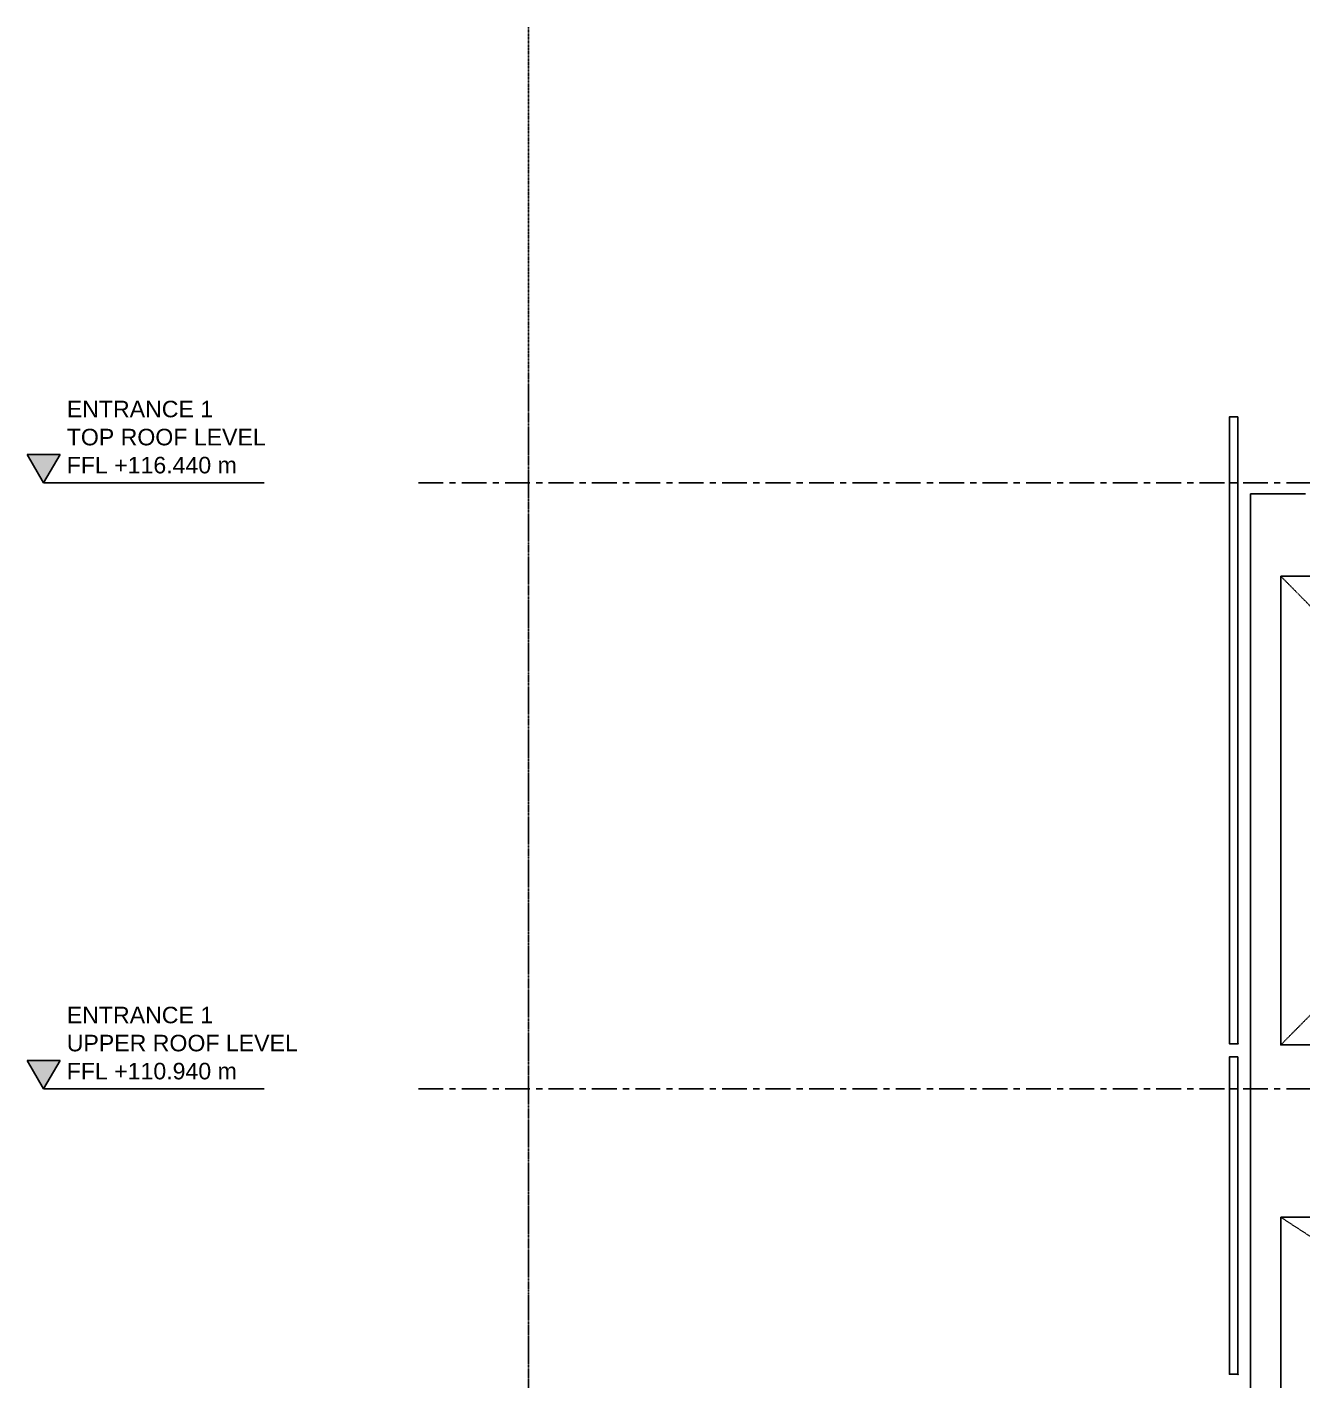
# Model space of a CAD drawing. Header units: millimetres. Extents: x 2519235 to 7246330, y 25937 to 201821.
# Drawn here: x 2615554 to 2627128, y 108290 to 120578 of the extents above; entities that cross this region are included whole.
import ezdxf
from ezdxf.enums import TextEntityAlignment as Align

# ---------------------------------------------------------------- set-up
doc = ezdxf.new("R2010")
doc.units = ezdxf.units.MM
doc.set_wipeout_variables(frame=1)
for name, pattern in [('DPA_Grid _ Level 100', [10, 5.5, -1.6, 1.3, -1.6]), ('DPA_Hidden 100', [6, 4, -2]), ('TA_GL_000.90000', [2.475, 0.9, -0.225, 0.225, -0.225, 0.9])]:
    doc.linetypes.add(name, pattern=pattern)
for name, color, linetype in [('000 - 0_HIDE_OBJ_FRAMING_DEF_SUB_1', 7, 'Continuous'), ('000 - 0_SYM_DWG_GRID-BUBBLE_MAIN_COLOR_1', 7, 'Continuous'), ('000 - 0_SYM_DWG_GRIDLINE_MAIN_COLOR_1', 7, 'Continuous'), ('000 - 0_SYM_DWG_GRIDLINE_MAIN_COLOR_251', 7, 'Continuous'), ('000 - 0_SYM_DWG_LEVEL_MAIN_COLOR_2', 7, 'Continuous'), ('000 - 0_SYM_DWG_LEVEL_TEXT', 7, 'Continuous'), ('000 - CONCRETE_COL_HATCH_', 7, 'Continuous'), ('000 - CONCRETE_COL_WIPEOUT_', 7, 'Continuous'), ('010 - ASPG_EXTR_DEF_SUB', 7, 'Continuous'), ('010 - ASPG_EXTR_WIPEOUT_', 7, 'Continuous'), ('_งานโครงสร้าง', 7, 'Continuous')]:
    doc.layers.add(name, color=color, linetype=linetype)
doc.styles.add('Arial', font='arial.ttf', dxfattribs={"height": 300})
doc.styles.add('Arial_1', font='arial.ttf', dxfattribs={"height": 250})
doc.styles.add('TA', font='', dxfattribs={"height": 4.5})
doc.styles.get('TA').set_extended_font_data('Cordia New')

# ---------------------------------------------------------------- blocks, each defined once
blk = doc.blocks.new('A$C68002e74')
at = {"layer": '000 - 0_HIDE_OBJ_FRAMING_DEF_SUB_1', "color": 7, "linetype": 'DPA_Hidden 100', "lineweight": 9}
for p, q in [((0, 0), (4200, 4253)), ((4200, 0), (0, 4253)), ((0, -4300), (4200, -1565)), ((4200, -4300), (0, -1565))]:
    blk.add_line(p, q, dxfattribs=at)
at = {"layer": '000 - 0_HIDE_OBJ_FRAMING_DEF_SUB_1', "color": 7}
for points in [[(0, 4253), (4200, 4253), (4200, 0), (0, 0)], [(0, -1565), (4200, -1565), (4200, -4300), (0, -4300)]]:
    blk.add_lwpolyline(points, close=True, dxfattribs=at)
blk = doc.blocks.new('*U350')
at = {"color": 7}
blk.add_wipeout([(2, 0), (2, 5690), (77, 5690), (77, 0)], dxfattribs=at).dxf.layer = '010 - ASPG_EXTR_WIPEOUT_'
blk.add_point((0, 0), dxfattribs=at)
at = {"layer": '000 - 0_HIDE_OBJ_FRAMING_DEF_SUB_1', "color": 7}
blk.add_lwpolyline([(2, 0), (2, 5690), (77, 5690), (77, 0)], close=True, dxfattribs=at)
at = {"layer": '010 - ASPG_EXTR_DEF_SUB', "color": 7}
blk.add_point((0, 0), dxfattribs=at)
blk = doc.blocks.new('*U352')
at = {"color": 7}
blk.add_wipeout([(2, 0), (2, 2880), (77, 2880), (77, 0)], dxfattribs=at).dxf.layer = '010 - ASPG_EXTR_WIPEOUT_'
blk.add_point((0, 0), dxfattribs=at)
at = {"layer": '000 - 0_HIDE_OBJ_FRAMING_DEF_SUB_1', "color": 7}
blk.add_lwpolyline([(2, 0), (2, 2880), (77, 2880), (77, 0)], close=True, dxfattribs=at)
at = {"layer": '010 - ASPG_EXTR_DEF_SUB', "color": 7}
blk.add_point((0, 0), dxfattribs=at)
blk = doc.blocks.new('W-1-PP17-ENT1_REV02_20260415-155428_PP17_ENT1_EX_ELE1')
at = {"color": 7, "xscale": -1}
for name, p in [('*U350', (-18165, 111350)), ('*U352', (-18165, 108350))]:
    blk.add_blockref(name, p, dxfattribs=at)
at = {"color": 7}
blk.add_blockref('A$C68002e74', (-17776, 111340), dxfattribs=at)
blk = doc.blocks.new('*U1060')
at = {"layer": '000 - 0_SYM_DWG_LEVEL_MAIN_COLOR_2'}
blk.add_hatch(color=7, dxfattribs=at).paths.add_polyline_path([(-577.01, 5.18), (-580, 0), (-582.99, 5.18)])
at = {"layer": '000 - 0_SYM_DWG_GRIDLINE_MAIN_COLOR_251', "color": 7}
blk.add_lwpolyline([(-580, 0), (-549, 0), (-544.5, 0), (-540, 0)], dxfattribs=at)
at = {"layer": '000 - 0_SYM_DWG_LEVEL_MAIN_COLOR_2', "color": 7, "lineweight": 25}
for p, q in [((-577.01, 5.18), (-582.99, 5.18)), ((-582.99, 5.18), (-580, 0)), ((-580, 0), (-577.01, 5.18))]:
    blk.add_line(p, q, dxfattribs=at)
at = {"layer": '000 - 0_SYM_DWG_LEVEL_TEXT', "color": 7, "style": 'Arial_1'}
for tag, p in [('LV_NAME_1', (-575.78, 11.92)), ('LV_NAME_2', (-575.79, 6.83)), ('LV_NAME_3', (-575.8, 1.74))]:
    blk.add_attdef(tag, p, '', height=3, dxfattribs=at)
blk = doc.blocks.new('*U1061')
at = {"layer": '000 - 0_SYM_DWG_LEVEL_MAIN_COLOR_2'}
blk.add_hatch(color=7, dxfattribs=at).paths.add_polyline_path([(-577.01, 5.18), (-580, 0), (-582.99, 5.18)])
at = {"layer": '000 - 0_SYM_DWG_GRIDLINE_MAIN_COLOR_251', "color": 7}
blk.add_lwpolyline([(-580, 0), (-549, 0), (-544.5, 0), (-540, 0)], dxfattribs=at)
at = {"layer": '000 - 0_SYM_DWG_LEVEL_MAIN_COLOR_2', "color": 7, "lineweight": 25}
for p, q in [((-577.01, 5.18), (-582.99, 5.18)), ((-582.99, 5.18), (-580, 0)), ((-580, 0), (-577.01, 5.18))]:
    blk.add_line(p, q, dxfattribs=at)
at = {"layer": '000 - 0_SYM_DWG_LEVEL_TEXT', "color": 7, "style": 'Arial_1'}
for tag, p in [('LV_NAME_1', (-575.78, 11.92)), ('LV_NAME_2', (-575.79, 6.83)), ('LV_NAME_3', (-575.8, 1.74))]:
    blk.add_attdef(tag, p, '', height=3, dxfattribs=at)
blk = doc.blocks.new('*U1063')
at = {"layer": '000 - 0_SYM_DWG_GRIDLINE_MAIN_COLOR_1', "color": 7}
blk.add_line((37.25, 0), (32.25, 0), dxfattribs=at)
blk.add_circle((42.25, 0), 5, dxfattribs=at)
at = {"layer": '000 - 0_SYM_DWG_GRIDLINE_MAIN_COLOR_251', "color": 7, "linetype": 'ByBlock', "ltscale": 5}
blk.add_line((20, 0), (-348.8, 0), dxfattribs=at)
at = {"layer": '000 - 0_SYM_DWG_GRIDLINE_MAIN_COLOR_251', "color": 7}
for p in [(-328.8, 0), (0, 0)]:
    blk.add_point(p, dxfattribs=at)
at = {"color": 7, "style": 'TA', "flags": 1}
blk.add_attdef('LOCATION', (6, -6), '', height=4.5, rotation=270, dxfattribs=at)
at = {"layer": '000 - 0_SYM_DWG_GRID-BUBBLE_MAIN_COLOR_1', "color": 7, "style": 'Arial'}
blk.add_attdef('GRID-HEAD', text='', height=4, rotation=90, dxfattribs=at).set_placement((42.25, 0), align=Align.MIDDLE_CENTER)
blk = doc.blocks.new('*U1068')
at = {"layer": '000 - 0_SYM_DWG_GRIDLINE_MAIN_COLOR_251', "color": 7, "linetype": 'ByBlock', "ltscale": 5}
blk.add_line((20, 0), (-878, 0), dxfattribs=at)
at = {"layer": '000 - 0_SYM_DWG_GRIDLINE_MAIN_COLOR_251', "color": 7}
blk.add_point((0, 0), dxfattribs=at)
at = {"color": 7, "style": 'TA', "flags": 1}
blk.add_attdef('LOCATION', (6, -6), '', height=4.5, rotation=270, dxfattribs=at)
blk = doc.blocks.new('*U2770')
at = {"layer": '000 - 0_SYM_DWG_GRIDLINE_MAIN_COLOR_251', "color": 7, "linetype": 'ByBlock', "ltscale": 5}
blk.add_line((20, 0), (-314, 0), dxfattribs=at)
at = {"layer": '000 - 0_SYM_DWG_GRIDLINE_MAIN_COLOR_251', "color": 7}
blk.add_point((0, 0), dxfattribs=at)
at = {"color": 7, "style": 'TA', "flags": 1}
blk.add_attdef('LOCATION', (6, -6), '', height=4.5, rotation=270, dxfattribs=at)
blk = doc.blocks.new('W-1-PP17-ENT1_REV02_20260415-160509_PP17_ENT1_ELE1_DIMS_1')
at = {"color": 7, "xscale": 50, "yscale": 50, "zscale": 50}
for name, p, values in [('*U1061', (0, 116440), {'LV_NAME_1': 'ENTRANCE 1', 'LV_NAME_2': 'TOP ROOF LEVEL', 'LV_NAME_3': 'FFL +116.440 m'}), ('*U1060', (0, 110940), {'LV_NAME_1': 'ENTRANCE 1', 'LV_NAME_2': 'UPPER ROOF LEVEL', 'LV_NAME_3': 'FFL +110.940 m'})]:
    blk.add_blockref(name, p, dxfattribs=at).add_auto_attribs(values)
at = {"layer": '000 - 0_SYM_DWG_GRIDLINE_MAIN_COLOR_251', "color": 7, "linetype": 'TA_GL_000.90000', "xscale": 50, "yscale": 50, "zscale": 50, "rotation": 270}
blk.add_blockref('*U1063', (-24600, 100000), dxfattribs=at).add_auto_attribs({'GRID-HEAD': '1-2'})
at = {"layer": '000 - 0_SYM_DWG_GRIDLINE_MAIN_COLOR_251', "color": 7, "linetype": 'TA_GL_000.90000', "xscale": 50, "yscale": 50, "zscale": 50, "rotation": 180}
for name, p in [('*U2770', (-24600, 116440)), ('*U1068', (-24600, 110940))]:
    blk.add_blockref(name, p, dxfattribs=at)
blk = doc.blocks.new('W-1-PP17-ENT1_REV02_20260415-160712_PP17_ENT1_SE_ELE1')
at = {"layer": '_งานโครงสร้าง', "color": 7}
for q in [(-17551, 116340), (-18050, 100790)]:
    blk.add_line((-18050, 116340), q, dxfattribs=at)
blk = doc.blocks.new('*U1680')
at = {"layer": '000 - CONCRETE_COL_HATCH_'}
h = blk.add_hatch(dxfattribs=at)
h.set_pattern_fill('AR-CONC', scale=0.04)
h.set_pattern_definition([(50, (376950, -814206.8257), (7.28738676, -0.63756342), [0.762, -8.382]), (355, (376950, -814206.826), (-1.40973686, 7.64227381), [0.6096, -6.705623367]), (100.4514447, (376950.607, -814206.879), (5.877649884, 7.004710076), [0.64760035, -7.123609784]), (46.1842, (376950, -814204.794), (10.84316164, -1.68169312), [1.143, -12.573]), (96.6355576, (376950.904, -814204.934), (9.49616536, 9.89704498), [0.97140093, -10.68542433]), (351.1841512, (376950, -814204.794), (9.49616536, 9.89704498), [0.91439868, -10.05838928]), (21, (376951.016, -814205.3017), (6.06457565, -4.090607927), [0.762, -8.382]), (326, (376951.016, -814205.302), (2.472081134, 7.367518645), [0.6096, -6.7056]), (71.451445, (376951.5214, -814205.6426), (8.53665677, 3.276910755), [0.64760035, -7.123597504]), (37.5, (376950, -814206.8257), (0.12354413, 3.382201555), [0, -6.62432, 0, -6.8072, 0, -6.731]), (7.5, (376950, -814206.8257), (2.6727865, 4.007222993), [0, -3.88112, 0, -6.47192, 0, -2.5654]), (327.5, (376947.7343, -814206.8257), (5.423623807, -0.22914976), [0, -2.54, 0, -7.9248, 0, -10.5156]), (317.5, (376946.7183, -814206.8257), (5.925167255, 1.017059641), [0, -3.302, 0, -5.26288, 0, -7.4676])])
h.paths.add_polyline_path([(0, 0), (0, 3000), (5325, 3000), (5325, 14750), (8325, 14750), (8325, 0)])
blk = doc.blocks.new('A$Cad1447f0')
at = {"color": 7}
blk.add_blockref('*U1680', (-6825, -12000), dxfattribs=at)

msp = doc.modelspace()

# ---------------------------------------------------------------- block references
at = {"color": 7}
msp.add_blockref('W-1-PP17-ENT1_REV02_20260415-155428_PP17_ENT1_EX_ELE1', (2644703.703, 0), dxfattribs=at)

# ---------------------------------------------------------------- next in the draw order: linework, layer by layer
at = {"layer": '000 - 0_HIDE_OBJ_FRAMING_DEF_SUB_1', "color": 7, "linetype": 'DPA_Grid _ Level 100'}
msp.add_line((2620103.546, 97664.337), (2620103.546, 120577.613), dxfattribs=at)

# ---------------------------------------------------------------- next in the draw order: block references
at = {"color": 7}
for name in ['W-1-PP17-ENT1_REV02_20260415-160509_PP17_ENT1_ELE1_DIMS_1', 'W-1-PP17-ENT1_REV02_20260415-160712_PP17_ENT1_SE_ELE1']:
    msp.add_blockref(name, (2644703.703, 0), dxfattribs=at)

# ---------------------------------------------------------------- next in the draw order: block references
msp.add_blockref('A$Cad1447f0', (2633303.686, 114290), dxfattribs=at)

doc.saveas('drawing.dxf')
